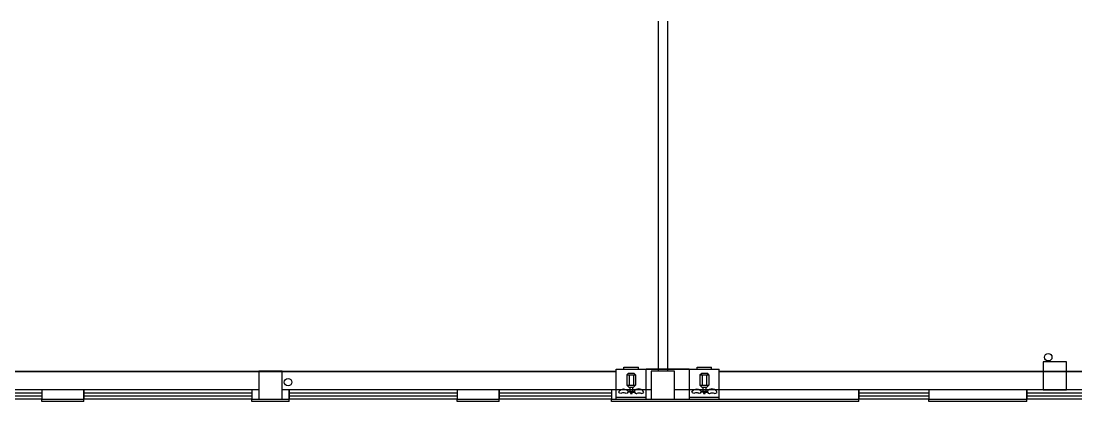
# Model space of a CAD drawing. Extents: x 2166032 to 5302137, y 581493 to 2416206.
# Drawn here: x 2343399 to 2365993, y 991480 to 999704 of the extents above; entities that cross this region are included whole.
import ezdxf

# ---------------------------------------------------------------- set-up
doc = ezdxf.new("R2010")
doc.units = 0
doc.header["$LTSCALE"] = 1000
doc.header["$MEASUREMENT"] = 0
for name, color, linetype in [('COLUMN', 2, 'Continuous'), ('SURFACE', 8, 'Continuous'), ('WALL', 8, 'Continuous'), ('WINDOW', 8, 'Continuous'), ('WIRE-照明', 1, 'Continuous'), ('屋面', 151, 'Continuous'), ('消防', 7, 'Continuous'), ('风机盘管', 7, 'Continuous')]:
    doc.layers.add(name, color=color, linetype=linetype)
doc.styles.add('DIM_FONT', font='simplex_.ttf', dxfattribs={"width": 0.7})
doc.styles.add('HZ', font='！tssdeng.shx', dxfattribs={"bigfont": '！tssdchn.shx'})

# ---------------------------------------------------------------- blocks, each defined once
blk = doc.blocks.new('$SB61_1')
for p, q in [((-344, 91), (-380, 54)), ((-380, 54), (-380, -52)), ((-344, 91), (-134, 91)), ((-344, 91), (-344, -89)), ((-344, 43), (-134, 43)), ((-93, 50), (-134, 91)), ((-134, 91), (-134, -89)), ((-93, 50), (-93, -47)), ((-93, 32), (-10, 32)), ((-10, 66), (-10, -64)), ((-10, 66), (10, 66)), ((10, 16), (10, 66)), ((-344, -89), (-380, -52)), ((-344, -45), (-134, -45)), ((-344, -89), (-134, -89)), ((-93, -47), (-134, -89)), ((-93, -27), (-10, -27)), ((-10, -64), (10, -64)), ((10, -16), (10, -64))]:
    blk.add_line(p, q)
for points in [[(27, 198, 0.411372), (11, 254, 0.494273), (-35, 83, 0.741953), (33, 105, 0.098181), (27, 124, -0.171786), (27, 198)], [(31, -198, -0.313475), (12, -256, -0.472676), (-35, -80, -0.748081), (34, -102, -0.098181), (28, -121, 0.171786), (28, -196)]]:
    blk.add_lwpolyline(points, format="xyb")
blk.add_lwpolyline([(10, 16), (34, 16), (34, -16), (10, -16)], close=True)
for tag, p, height, style, width, flags in [('UNIT', (0, 0), 0.001, 'HZ', 0.7, 1), ('WHAT', (0, 0), 0.001, 'HZ', 0.7, 1), ('SPEC', (0, 0), 0.001, 'HZ', 0.7, 1), ('YSIZE', (34, -16), 0.15, 'DIM_FONT', 0.8, 9), ('XSIZE', (34, -16), 0.15, 'DIM_FONT', 0.8, 9)]:
    blk.add_attdef(tag, p, '', height=height, dxfattribs=dict(style=style, width=width, flags=flags))
blk = doc.blocks.new('A$C54D307B5')
at = {"layer": '消防'}
for p, q in [((0, -300), (0, 300)), ((0, 300), (640, 300)), ((165, 345), (475, 345)), ((165, 300), (165, 345)), ((475, 300), (475, 345)), ((640, -300), (640, 300)), ((0, -340), (0, -300)), ((0, -300), (640, -300)), ((0, -340), (640, -340)), ((640, -340), (640, -300))]:
    blk.add_line(p, q, dxfattribs=at)
at = {"layer": '风机盘管', "xscale": -1.057367996545509, "yscale": 1.057367996545509, "zscale": 1.0573679886336, "rotation": 90}
blk.add_blockref('$SB61_1', (321, -183), dxfattribs=at)
blk = doc.blocks.new('$TCHSYS$WIN2D')
for p, q in [((-0.5, 0.5), (0.5, 0.5)), ((-0.5, 0.5), (-0.5, -0.5)), ((0.5, 0.5), (0.5, -0.5)), ((0.5, 0.1667), (-0.5, 0.1667)), ((0.5, -0.1667), (-0.5, -0.1667)), ((-0.5, -0.5), (0.5, -0.5))]:
    blk.add_line(p, q)

msp = doc.modelspace()

# ---------------------------------------------------------------- linework, layer by layer
msp.add_circle((2604640.5, 1020101.3), 438608.5)
at = {"layer": 'COLUMN'}
for p, q in [((2365793.1, 992404.4), (2365293.1, 992404.4)), ((2365293.1, 992404.4), (2365293.1, 991804.3)), ((2365793.1, 991804.3), (2365793.1, 992404.4)), ((2348993.1, 992204.3), (2348493.1, 992204.3)), ((2348493.1, 992204.3), (2348493.1, 991604.4)), ((2348993.1, 991604.4), (2348993.1, 992204.3)), ((2357393.1, 992204.4), (2356893.1, 992204.4)), ((2356893.1, 992204.4), (2356893.1, 991604.3)), ((2357393.1, 991604.3), (2357393.1, 992204.4)), ((2365293.1, 991804.3), (2365793.1, 991804.3)), ((2348493.1, 991604.4), (2348993.1, 991604.4)), ((2356893.1, 991604.3), (2357393.1, 991604.3))]:
    msp.add_line(p, q, dxfattribs=at)
at = {"layer": 'SURFACE'}
for p, q in [((2343843.1, 991554.3), (2343843.1, 991604.3)), ((2344743.1, 991554.3), (2343843.1, 991554.3)), ((2344743.1, 991554.3), (2344743.1, 991604.3)), ((2348343.1, 991554.3), (2348343.1, 991604.3)), ((2348743.1, 991554.3), (2348343.1, 991554.3)), ((2349143.1, 991554.3), (2348743.1, 991554.3)), ((2349143.1, 991554.3), (2349143.1, 991604.3)), ((2352743.1, 991554.3), (2352743.1, 991604.3)), ((2353643.1, 991554.3), (2352743.1, 991554.3)), ((2353643.1, 991554.3), (2353643.1, 991604.3)), ((2356043.1, 991554.3), (2356043.1, 991604.3)), ((2357143.4, 991554.3), (2356043.1, 991554.3)), ((2361343.4, 991554.3), (2357143.4, 991554.3)), ((2361343.4, 991554.3), (2361343.4, 991604.3)), ((2362843.4, 991554.3), (2362843.4, 991604.3)), ((2364943.4, 991554.3), (2362843.4, 991554.3)), ((2364943.4, 991554.3), (2364943.4, 991604.3))]:
    msp.add_line(p, q, dxfattribs=at)
at = {"layer": 'WALL'}
for p, q in [((2357043.4, 999704.3), (2357043.1, 992204.4)), ((2357243.4, 999704.3), (2357243.1, 992204.4)), ((2344743.1, 991804.3), (2343843.1, 991804.3)), ((2343843.1, 991804.3), (2343843.1, 991604.3)), ((2344743.1, 991604.3), (2344743.1, 991804.3)), ((2348493.1, 991804.3), (2348343.1, 991804.3)), ((2348343.1, 991804.3), (2348343.1, 991604.3)), ((2349143.1, 991804.3), (2348993.1, 991804.3)), ((2349143.1, 991604.3), (2349143.1, 991804.3)), ((2353643.1, 991804.3), (2352743.1, 991804.3)), ((2352743.1, 991804.3), (2352743.1, 991604.3)), ((2353643.1, 991604.3), (2353643.1, 991804.3)), ((2356893.1, 991804.3), (2356043.1, 991804.3)), ((2356043.1, 991804.3), (2356043.1, 991604.3)), ((2361343.4, 991804.3), (2357393.1, 991804.3)), ((2361343.4, 991604.3), (2361343.4, 991804.3)), ((2364943.4, 991804.3), (2362843.4, 991804.3)), ((2362843.4, 991804.3), (2362843.4, 991604.3)), ((2364943.4, 991604.3), (2364943.4, 991804.3)), ((2343843.1, 991604.3), (2344743.1, 991604.3)), ((2348343.1, 991604.3), (2348743.1, 991604.3)), ((2348743.1, 991604.3), (2349143.1, 991604.3)), ((2352743.1, 991604.3), (2353643.1, 991604.3)), ((2356043.1, 991604.3), (2356893.1, 991604.3)), ((2357393.1, 991604.3), (2361343.4, 991604.3)), ((2362843.4, 991604.3), (2364943.4, 991604.3))]:
    msp.add_line(p, q, dxfattribs=at)
at = {"layer": 'WIRE-照明', "linetype": 'Continuous', "const_width": 35}
for points in [[(2341341.9, 992194), (2356148, 992194)], [(2356788.1, 992244), (2357714.5, 992244)], [(2358354.5, 992194), (2372880.6, 992194)]]:
    msp.add_lwpolyline(points, dxfattribs=at)
at = {"layer": '屋面', "color": 6}
for centre in [(2365400.9, 992500.6), (2349117.4, 991966.7)]:
    msp.add_circle(centre, 80, dxfattribs=at)

# ---------------------------------------------------------------- block references
for p in [(2356148, 991944.3), (2357714.5, 991944.3)]:
    msp.add_blockref('A$C54D307B5', p)
at = {"layer": 'WINDOW', "yscale": -200}
for p, xscale, zscale, rotation in [((2342643.1, 991704.3), 2400, 2400, 180.0000000000468), ((2346543.1, 991704.3), 3600, 3600, 180.0000000000468), ((2350943.1, 991704.3), 3600, 3600, 180.0000000000476), ((2354843.1, 991704.3), 2400, 2400, 180.0000000000476), ((2362093.4, 991704.3), 1500, 1500, 179.9999999994936), ((2365693.4, 991704.3), 1500, 1500, 179.9999999994936)]:
    msp.add_blockref('$TCHSYS$WIN2D', p, dxfattribs=dict(at, xscale=xscale, zscale=zscale, rotation=rotation))

doc.saveas('drawing.dxf')
